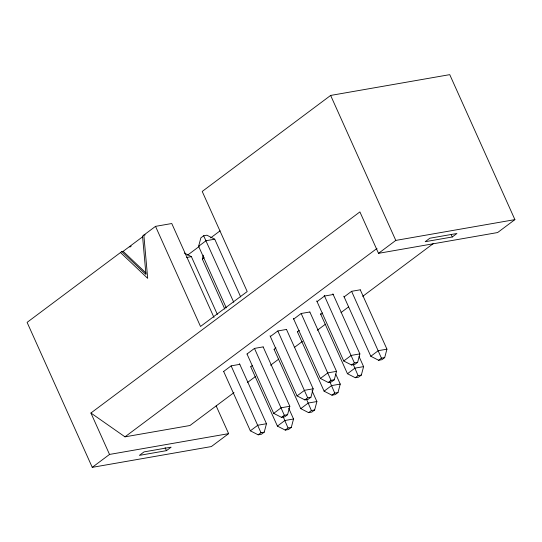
<?xml version="1.0" encoding="UTF-8"?>
<svg xmlns="http://www.w3.org/2000/svg" width="542" height="542" viewBox="0 0 542 542"><rect width="100%" height="100%" fill="white"/><g stroke="black" fill="none" stroke-linecap="round" stroke-linejoin="round"><path stroke-width="0.81" d="M226.285 307.883L198.609 246.298L200.858 237.863L203.657 235.77L206.908 235.201L214.74 239.198L240.689 296.935M224.815 309.069L202.329 259.029L203.352 255.194M223.697 371.541L250.343 430.822L258.175 434.819L261.42 434.25L264.225 432.157L266.474 423.722L239.469 363.641M247.037 354.055L273.69 413.363L281.522 417.36L284.774 416.791L287.572 414.698L289.821 406.27L263.168 346.955M250.756 366.785L277.409 426.1L285.241 430.091L288.493 429.528L291.291 427.428L293.54 419L288.696 408.214M270.038 335.823L297.043 395.911L304.875 399.901L308.12 399.339L310.925 397.239L313.174 388.81L286.515 329.495M274.103 349.326L300.756 408.641L308.594 412.638L311.84 412.069L314.645 409.976L316.894 401.541L312.043 390.762M293.385 318.371L320.39 378.452L328.222 382.449L331.474 381.88L334.272 379.786L336.521 371.351L309.868 312.043M297.45 331.873L324.109 391.182L331.941 395.179L335.193 394.61L337.991 392.516L340.24 384.088L335.742 374.075M316.738 300.912L343.736 360.992L351.575 364.99L354.82 364.42L357.625 362.327L359.874 353.899L332.869 293.811M320.457 313.642L347.456 373.729L355.295 377.72L358.54 377.157L361.345 375.057L363.594 366.629L359.089 356.616M343.804 296.189L370.809 356.27L378.641 360.267L381.886 359.698L384.691 357.605L386.941 349.17L360.301 289.889M142.56 236.827L123.156 251.332L121.801 251.569L27.1 322.375L92.255 467.353L211.36 446.567L228.636 433.647L216.156 405.883M213.982 317.47L171.767 223.528L155.52 226.36L142.539 236.068L145.954 274.476L121.801 251.569M228.636 433.647L109.531 454.433L90.92 413.011L359.902 211.908L378.519 253.331L497.624 232.545L514.9 219.625L449.745 74.647L330.64 95.433L202.22 191.448L247.206 291.549L200.513 326.467L155.52 226.36M129.877 247.084L131.211 246.088M198.609 246.298L206.082 240.709L214.74 239.198M187.62 255.113L199.131 246.508M210.642 237.897L220.12 230.811M202.329 259.029L204.192 257.633M90.92 413.011L124.985 436.845L377.029 248.405M92.255 467.353L109.531 454.433M378.519 253.331L395.796 240.411L514.9 219.625M223.656 371.453L231.129 365.864L239.794 364.353M247.01 353.994L254.483 348.404L263.141 346.894M270.356 336.535L277.829 330.952L286.494 329.441M293.71 319.082L301.176 313.493L309.841 311.982M317.056 301.623L324.529 296.034L333.188 294.523M250.729 366.724L252.592 365.328M274.076 349.272L275.946 347.876M297.429 331.812L299.292 330.417M320.776 314.353L322.646 312.958M344.123 296.901L351.595 291.311L360.261 289.801M233.988 392.584L189.951 425.511L124.985 436.845M247.538 382.449L255.668 376.372M270.573 365.227L278.703 359.15M294.292 347.497L302.422 341.419M317.327 330.274L325.457 324.197M341.04 312.544L348.492 306.975M362.72 296.338L433.187 243.656M166.462 450.653L171.136 447.164L144.064 451.886L139.396 455.375L166.462 450.653L165.1 447.624M452.265 236.983L456.933 233.487L429.86 238.216L425.192 241.705L452.265 236.983L451.242 234.706M250.343 430.822L257.816 425.233L266.474 423.722M273.69 413.363L281.163 407.78L289.821 406.27M297.043 395.911L304.509 390.321L313.174 388.81M320.39 378.452L327.863 372.862L336.521 371.351M343.736 360.992L351.209 355.41L359.874 353.899M258.175 434.819L260.98 432.719L264.225 432.157M281.522 417.36L284.326 415.267L287.572 414.698M304.875 399.901L307.673 397.808L310.925 397.239M328.222 382.449L331.026 380.349L334.272 379.786M351.575 364.99L354.373 362.896L357.625 362.327M277.409 426.1L284.882 420.511L293.54 419M300.756 408.641L308.229 403.052L316.894 401.541M324.109 391.182L331.582 385.599L340.24 384.088M347.456 373.729L354.929 368.14L363.594 366.629M370.809 356.27L378.282 350.681L386.941 349.17M285.241 430.091L288.046 427.997L291.291 427.428M308.594 412.638L311.393 410.538L314.645 409.976M331.941 395.179L334.746 393.086L337.991 392.516M355.295 377.72L358.093 375.626L361.345 375.057M378.641 360.267L381.446 358.167L384.691 357.605M145.202 234.855L143.847 235.093L147.688 278.337L120.5 252.545M186.665 257.477L191.394 256.657L217.335 314.387M184.266 253.026L191.394 256.657M123.156 251.332L146.096 273.093M203.657 235.77L233.758 302.294M330.64 95.433L395.796 240.411M351.623 291.372L381.446 358.167M324.224 295.356L354.373 362.896M353.201 364.292L358.093 375.626M301.203 313.554L331.026 380.349M329.848 381.744L334.746 393.086M277.856 331.006L307.673 397.808M306.501 399.203L311.393 410.538M254.503 348.465L284.326 415.267M283.148 416.663L288.046 427.997M231.156 365.925L260.98 432.719"/></g></svg>
